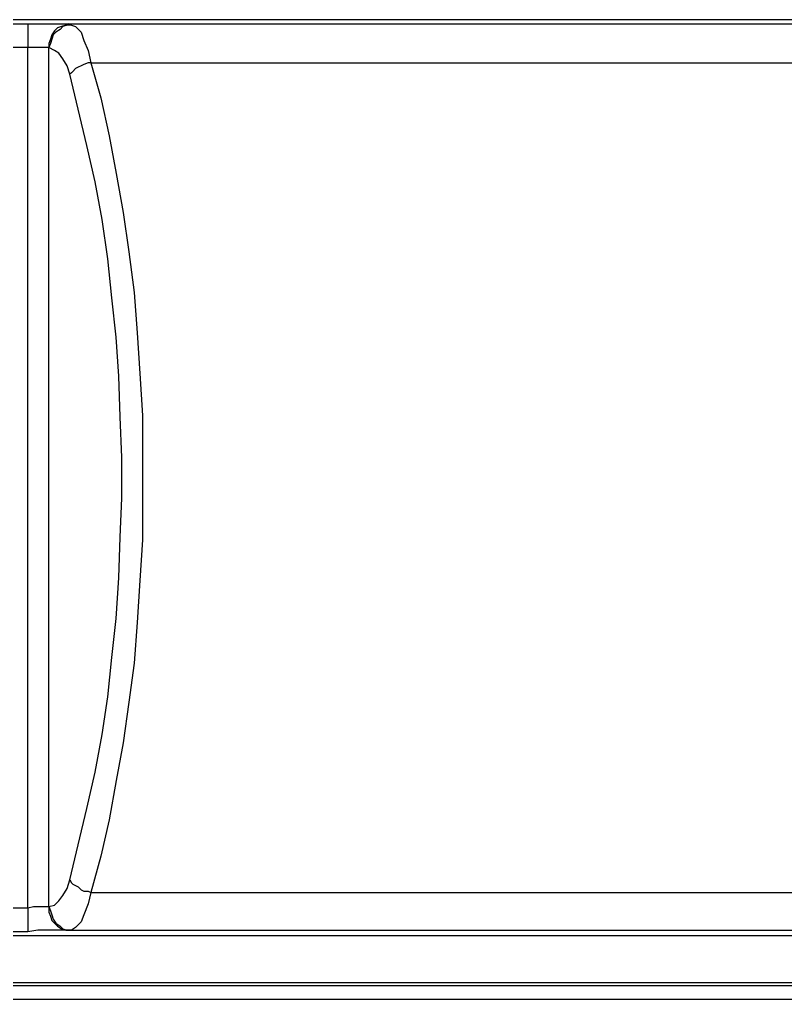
# Model space of a CAD drawing. Header units: centimetres. Extents: x -8.4 to 3.7, y -7.8 to 8.
# Drawn here: x -4.096 to -3.129, y -1.69 to -0.453 of the extents above; entities that cross this region are included whole.
import ezdxf

# ---------------------------------------------------------------- set-up
doc = ezdxf.new("R2010")
doc.units = ezdxf.units.CM
doc.header["$MEASUREMENT"] = 0
doc.layers.add('Layer 1', color=7, linetype='Continuous')

msp = doc.modelspace()

# ---------------------------------------------------------------- linework, layer by layer
at = {"layer": 'Layer 1', "lineweight": 25}
for points in [[(-5.72329, -0.45348), (-5.72329, -0.45348), (-2.46998, -0.45348), (-2.46998, -0.45348)], [(-4.10634, -0.45877), (-4.10634, -0.45877), (-4.08516, -0.45877), (-4.08516, -0.45877)], [(-4.03397, -0.45877), (-4.03397, -0.45877), (-2.24579, -0.45877), (-2.24579, -0.45877)], [(-4.03397, -0.45877), (-4.03397, -0.45877), (-4.03044, -0.46054), (-4.03044, -0.46054)], [(-4.08516, -0.48878), (-4.08516, -0.48878), (-4.10634, -0.48878), (-4.10634, -0.48878)], [(-4.08516, -1.57439), (-4.08516, -1.57439), (-4.08516, -0.48878), (-4.08516, -0.48878)], [(-4.05868, -1.57262), (-4.05868, -1.57262), (-4.05868, -0.48878), (-4.05868, -0.48878)], [(-4.05868, -0.48878), (-4.05868, -0.48878), (-4.05868, -0.48878), (-4.05868, -0.48878)], [(-4.00573, -0.5082), (-4.00573, -0.5082), (-2.27404, -0.5082), (-2.27404, -0.5082)], [(-4.00573, -1.55497), (-4.00573, -1.55497), (-2.27404, -1.55497), (-2.27404, -1.55497)], [(-4.10634, -1.57439), (-4.10634, -1.57439), (-4.08516, -1.57439), (-4.08516, -1.57439)], [(-4.05868, -1.57262), (-4.05868, -1.57262), (-4.05868, -1.57262), (-4.05868, -1.57262)], [(-4.08516, -1.6044), (-4.08516, -1.6044), (-4.10634, -1.6044), (-4.10634, -1.6044)], [(-4.03397, -1.60263), (-4.03397, -1.60263), (-2.24579, -1.60263), (-2.24579, -1.60263)], [(-4.03044, -1.60263), (-4.03044, -1.60263), (-4.03397, -1.60263), (-4.03397, -1.60263)], [(-2.46998, -1.6097), (-2.46998, -1.6097), (-5.72329, -1.6097), (-5.72329, -1.6097)], [(-6.00781, -1.66864), (-6.00781, -1.66864), (-2.18723, -1.66864), (-2.18723, -1.66864)], [(-6.01134, -1.67217), (-6.01134, -1.67217), (-2.1837, -1.67217), (-2.1837, -1.67217)], [(-2.16253, -1.68981), (-2.16253, -1.68981), (-6.02898, -1.68981), (-6.02898, -1.68981)]]:
    msp.add_open_spline(points, degree=3, dxfattribs=at)
for points, knots in [([(-4.08516, -0.45877), (-4.08516, -0.45877), (-4.0728, -0.45877), (-4.0728, -0.45877), (-4.0728, -0.45877), (-4.0728, -0.45877), (-4.06045, -0.45877), (-4.06045, -0.45877), (-4.06045, -0.45877), (-4.06045, -0.45877), (-4.04986, -0.45877), (-4.04986, -0.45877), (-4.04986, -0.45877), (-4.04986, -0.45877), (-4.04103, -0.45877), (-4.04103, -0.45877), (-4.04103, -0.45877), (-4.04103, -0.45877), (-4.03397, -0.45877), (-4.03397, -0.45877)], [0, 0, 0, 0, 0.1666667, 0.1666667, 0.1666667, 0.1666667, 0.3333333, 0.3333333, 0.3333333, 0.3333333, 0.5, 0.5, 0.5, 0.5, 0.6666667, 0.6666667, 0.6666667, 0.6666667, 1, 1, 1, 1]), ([(-4.08516, -0.45877), (-4.08516, -0.45877), (-4.08516, -0.45877), (-4.08516, -0.45877), (-4.08516, -0.45877), (-4.08516, -0.45877), (-4.08516, -0.46054), (-4.08516, -0.46054), (-4.08516, -0.46054), (-4.08516, -0.46054), (-4.08516, -0.46407), (-4.08516, -0.46407), (-4.08516, -0.46407), (-4.08516, -0.46407), (-4.08516, -0.4676), (-4.08516, -0.4676), (-4.08516, -0.4676), (-4.08516, -0.4676), (-4.08516, -0.47289), (-4.08516, -0.47289), (-4.08516, -0.47289), (-4.08516, -0.47289), (-4.08516, -0.47819), (-4.08516, -0.47819), (-4.08516, -0.47819), (-4.08516, -0.47819), (-4.08516, -0.48348), (-4.08516, -0.48348), (-4.08516, -0.48348), (-4.08516, -0.48348), (-4.08516, -0.48878), (-4.08516, -0.48878)], [0, 0, 0, 0, 0.1111111, 0.1111111, 0.1111111, 0.1111111, 0.2222222, 0.2222222, 0.2222222, 0.2222222, 0.3333333, 0.3333333, 0.3333333, 0.3333333, 0.4444444, 0.4444444, 0.4444444, 0.4444444, 0.5555556, 0.5555556, 0.5555556, 0.5555556, 0.6666667, 0.6666667, 0.6666667, 0.6666667, 0.7777778, 0.7777778, 0.7777778, 0.7777778, 1, 1, 1, 1]), ([(-4.03397, -0.45877), (-4.03397, -0.45877), (-4.0375, -0.46054), (-4.0375, -0.46054), (-4.0375, -0.46054), (-4.0375, -0.46054), (-4.04279, -0.4623), (-4.04279, -0.4623), (-4.04279, -0.4623), (-4.04279, -0.4623), (-4.04809, -0.46407), (-4.04809, -0.46407), (-4.04809, -0.46407), (-4.04809, -0.46407), (-4.05162, -0.4676), (-4.05162, -0.4676), (-4.05162, -0.4676), (-4.05162, -0.4676), (-4.05515, -0.47289), (-4.05515, -0.47289), (-4.05515, -0.47289), (-4.05515, -0.47289), (-4.05692, -0.47819), (-4.05692, -0.47819), (-4.05692, -0.47819), (-4.05692, -0.47819), (-4.05868, -0.48348), (-4.05868, -0.48348), (-4.05868, -0.48348), (-4.05868, -0.48348), (-4.05868, -0.48878), (-4.05868, -0.48878)], [0, 0, 0, 0, 0.1111111, 0.1111111, 0.1111111, 0.1111111, 0.2222222, 0.2222222, 0.2222222, 0.2222222, 0.3333333, 0.3333333, 0.3333333, 0.3333333, 0.4444444, 0.4444444, 0.4444444, 0.4444444, 0.5555556, 0.5555556, 0.5555556, 0.5555556, 0.6666667, 0.6666667, 0.6666667, 0.6666667, 0.7777778, 0.7777778, 0.7777778, 0.7777778, 1, 1, 1, 1]), ([(-4.03044, -0.46054), (-4.03044, -0.46054), (-4.03573, -0.46054), (-4.03573, -0.46054), (-4.03573, -0.46054), (-4.03573, -0.46054), (-4.04103, -0.4623), (-4.04103, -0.4623), (-4.04103, -0.4623), (-4.04103, -0.4623), (-4.04456, -0.46583), (-4.04456, -0.46583), (-4.04456, -0.46583), (-4.04456, -0.46583), (-4.04986, -0.46936), (-4.04986, -0.46936), (-4.04986, -0.46936), (-4.04986, -0.46936), (-4.05339, -0.47289), (-4.05339, -0.47289), (-4.05339, -0.47289), (-4.05339, -0.47289), (-4.05515, -0.47819), (-4.05515, -0.47819), (-4.05515, -0.47819), (-4.05515, -0.47819), (-4.05692, -0.48348), (-4.05692, -0.48348), (-4.05692, -0.48348), (-4.05692, -0.48348), (-4.05868, -0.48878), (-4.05868, -0.48878)], [0, 0, 0, 0, 0.1111111, 0.1111111, 0.1111111, 0.1111111, 0.2222222, 0.2222222, 0.2222222, 0.2222222, 0.3333333, 0.3333333, 0.3333333, 0.3333333, 0.4444444, 0.4444444, 0.4444444, 0.4444444, 0.5555556, 0.5555556, 0.5555556, 0.5555556, 0.6666667, 0.6666667, 0.6666667, 0.6666667, 0.7777778, 0.7777778, 0.7777778, 0.7777778, 1, 1, 1, 1]), ([(-4.03044, -0.46054), (-4.03044, -0.46054), (-4.02514, -0.4623), (-4.02514, -0.4623), (-4.02514, -0.4623), (-4.02514, -0.4623), (-4.01808, -0.46936), (-4.01808, -0.46936), (-4.01808, -0.46936), (-4.01808, -0.46936), (-4.01455, -0.47996), (-4.01455, -0.47996), (-4.01455, -0.47996), (-4.01455, -0.47996), (-4.00925, -0.49231), (-4.00925, -0.49231), (-4.00925, -0.49231), (-4.00925, -0.49231), (-4.00573, -0.5082), (-4.00573, -0.5082)], [0, 0, 0, 0, 0.1666667, 0.1666667, 0.1666667, 0.1666667, 0.3333333, 0.3333333, 0.3333333, 0.3333333, 0.5, 0.5, 0.5, 0.5, 0.6666667, 0.6666667, 0.6666667, 0.6666667, 1, 1, 1, 1]), ([(-4.05868, -0.48878), (-4.05868, -0.48878), (-4.06221, -0.48878), (-4.06221, -0.48878), (-4.06221, -0.48878), (-4.06221, -0.48878), (-4.06751, -0.48878), (-4.06751, -0.48878), (-4.06751, -0.48878), (-4.06751, -0.48878), (-4.0728, -0.48878), (-4.0728, -0.48878), (-4.0728, -0.48878), (-4.0728, -0.48878), (-4.0781, -0.48878), (-4.0781, -0.48878), (-4.0781, -0.48878), (-4.0781, -0.48878), (-4.08516, -0.48878), (-4.08516, -0.48878)], [0, 0, 0, 0, 0.1666667, 0.1666667, 0.1666667, 0.1666667, 0.3333333, 0.3333333, 0.3333333, 0.3333333, 0.5, 0.5, 0.5, 0.5, 0.6666667, 0.6666667, 0.6666667, 0.6666667, 1, 1, 1, 1]), ([(-4.0322, -0.52232), (-4.0322, -0.52232), (-4.03573, -0.51173), (-4.03573, -0.51173), (-4.03573, -0.51173), (-4.03573, -0.51173), (-4.04103, -0.5029), (-4.04103, -0.5029), (-4.04103, -0.5029), (-4.04103, -0.5029), (-4.04632, -0.49584), (-4.04632, -0.49584), (-4.04632, -0.49584), (-4.04632, -0.49584), (-4.05162, -0.49231), (-4.05162, -0.49231), (-4.05162, -0.49231), (-4.05162, -0.49231), (-4.05868, -0.48878), (-4.05868, -0.48878)], [0, 0, 0, 0, 0.1666667, 0.1666667, 0.1666667, 0.1666667, 0.3333333, 0.3333333, 0.3333333, 0.3333333, 0.5, 0.5, 0.5, 0.5, 0.6666667, 0.6666667, 0.6666667, 0.6666667, 1, 1, 1, 1]), ([(-4.00573, -0.5082), (-4.00573, -0.5082), (-4.00925, -0.5082), (-4.00925, -0.5082), (-4.00925, -0.5082), (-4.00925, -0.5082), (-4.01455, -0.50996), (-4.01455, -0.50996), (-4.01455, -0.50996), (-4.01455, -0.50996), (-4.01808, -0.51173), (-4.01808, -0.51173), (-4.01808, -0.51173), (-4.01808, -0.51173), (-4.02161, -0.5135), (-4.02161, -0.5135), (-4.02161, -0.5135), (-4.02161, -0.5135), (-4.02514, -0.51526), (-4.02514, -0.51526), (-4.02514, -0.51526), (-4.02514, -0.51526), (-4.02867, -0.51879), (-4.02867, -0.51879), (-4.02867, -0.51879), (-4.02867, -0.51879), (-4.03044, -0.52056), (-4.03044, -0.52056), (-4.03044, -0.52056), (-4.03044, -0.52056), (-4.0322, -0.52232), (-4.0322, -0.52232)], [0, 0, 0, 0, 0.1111111, 0.1111111, 0.1111111, 0.1111111, 0.2222222, 0.2222222, 0.2222222, 0.2222222, 0.3333333, 0.3333333, 0.3333333, 0.3333333, 0.4444444, 0.4444444, 0.4444444, 0.4444444, 0.5555556, 0.5555556, 0.5555556, 0.5555556, 0.6666667, 0.6666667, 0.6666667, 0.6666667, 0.7777778, 0.7777778, 0.7777778, 0.7777778, 1, 1, 1, 1]), ([(-4.00573, -0.5082), (-4.00573, -0.5082), (-3.99337, -0.55233), (-3.99337, -0.55233), (-3.99337, -0.55233), (-3.99337, -0.55233), (-3.98277, -0.59999), (-3.98277, -0.59999), (-3.98277, -0.59999), (-3.98277, -0.59999), (-3.97395, -0.64765), (-3.97395, -0.64765), (-3.97395, -0.64765), (-3.97395, -0.64765), (-3.96513, -0.69707), (-3.96513, -0.69707), (-3.96513, -0.69707), (-3.96513, -0.69707), (-3.95807, -0.7465), (-3.95807, -0.7465), (-3.95807, -0.7465), (-3.95807, -0.7465), (-3.951, -0.79769), (-3.951, -0.79769), (-3.951, -0.79769), (-3.951, -0.79769), (-3.94747, -0.84888), (-3.94747, -0.84888), (-3.94747, -0.84888), (-3.94747, -0.84888), (-3.94394, -0.90008), (-3.94394, -0.90008), (-3.94394, -0.90008), (-3.94394, -0.90008), (-3.94041, -0.95303), (-3.94041, -0.95303), (-3.94041, -0.95303), (-3.94041, -0.95303), (-3.94041, -1.00423), (-3.94041, -1.00423), (-3.94041, -1.00423), (-3.94041, -1.00423), (-3.94041, -1.05718), (-3.94041, -1.05718), (-3.94041, -1.05718), (-3.94041, -1.05718), (-3.94041, -1.11013), (-3.94041, -1.11013), (-3.94041, -1.11013), (-3.94041, -1.11013), (-3.94394, -1.16133), (-3.94394, -1.16133), (-3.94394, -1.16133), (-3.94394, -1.16133), (-3.94747, -1.21428), (-3.94747, -1.21428), (-3.94747, -1.21428), (-3.94747, -1.21428), (-3.951, -1.26548), (-3.951, -1.26548), (-3.951, -1.26548), (-3.951, -1.26548), (-3.95807, -1.3149), (-3.95807, -1.3149), (-3.95807, -1.3149), (-3.95807, -1.3149), (-3.96513, -1.36609), (-3.96513, -1.36609), (-3.96513, -1.36609), (-3.96513, -1.36609), (-3.97395, -1.41375), (-3.97395, -1.41375), (-3.97395, -1.41375), (-3.97395, -1.41375), (-3.98277, -1.46318), (-3.98277, -1.46318), (-3.98277, -1.46318), (-3.98277, -1.46318), (-3.99337, -1.50908), (-3.99337, -1.50908), (-3.99337, -1.50908), (-3.99337, -1.50908), (-4.00573, -1.55497), (-4.00573, -1.55497)], [0, 0, 0, 0, 0.0454545, 0.0454545, 0.0454545, 0.0454545, 0.0909091, 0.0909091, 0.0909091, 0.0909091, 0.1363636, 0.1363636, 0.1363636, 0.1363636, 0.1818182, 0.1818182, 0.1818182, 0.1818182, 0.2272727, 0.2272727, 0.2272727, 0.2272727, 0.2727273, 0.2727273, 0.2727273, 0.2727273, 0.3181818, 0.3181818, 0.3181818, 0.3181818, 0.3636364, 0.3636364, 0.3636364, 0.3636364, 0.4090909, 0.4090909, 0.4090909, 0.4090909, 0.4545455, 0.4545455, 0.4545455, 0.4545455, 0.5, 0.5, 0.5, 0.5, 0.5454545, 0.5454545, 0.5454545, 0.5454545, 0.5909091, 0.5909091, 0.5909091, 0.5909091, 0.6363636, 0.6363636, 0.6363636, 0.6363636, 0.6818182, 0.6818182, 0.6818182, 0.6818182, 0.7272727, 0.7272727, 0.7272727, 0.7272727, 0.7727273, 0.7727273, 0.7727273, 0.7727273, 0.8181818, 0.8181818, 0.8181818, 0.8181818, 0.8636364, 0.8636364, 0.8636364, 0.8636364, 0.9090909, 0.9090909, 0.9090909, 0.9090909, 1, 1, 1, 1]), ([(-4.0322, -1.53908), (-4.0322, -1.53908), (-4.02161, -1.49495), (-4.02161, -1.49495), (-4.02161, -1.49495), (-4.02161, -1.49495), (-4.01102, -1.44906), (-4.01102, -1.44906), (-4.01102, -1.44906), (-4.01102, -1.44906), (-4.00043, -1.40317), (-4.00043, -1.40317), (-4.00043, -1.40317), (-4.00043, -1.40317), (-3.9916, -1.3555), (-3.9916, -1.3555), (-3.9916, -1.3555), (-3.9916, -1.3555), (-3.98454, -1.30784), (-3.98454, -1.30784), (-3.98454, -1.30784), (-3.98454, -1.30784), (-3.97925, -1.25842), (-3.97925, -1.25842), (-3.97925, -1.25842), (-3.97925, -1.25842), (-3.97395, -1.20899), (-3.97395, -1.20899), (-3.97395, -1.20899), (-3.97395, -1.20899), (-3.97042, -1.1578), (-3.97042, -1.1578), (-3.97042, -1.1578), (-3.97042, -1.1578), (-3.96865, -1.10661), (-3.96865, -1.10661), (-3.96865, -1.10661), (-3.96865, -1.10661), (-3.96689, -1.05718), (-3.96689, -1.05718), (-3.96689, -1.05718), (-3.96689, -1.05718), (-3.96689, -1.00599), (-3.96689, -1.00599), (-3.96689, -1.00599), (-3.96689, -1.00599), (-3.96865, -0.9548), (-3.96865, -0.9548), (-3.96865, -0.9548), (-3.96865, -0.9548), (-3.97042, -0.9036), (-3.97042, -0.9036), (-3.97042, -0.9036), (-3.97042, -0.9036), (-3.97395, -0.85418), (-3.97395, -0.85418), (-3.97395, -0.85418), (-3.97395, -0.85418), (-3.97925, -0.80475), (-3.97925, -0.80475), (-3.97925, -0.80475), (-3.97925, -0.80475), (-3.98454, -0.75533), (-3.98454, -0.75533), (-3.98454, -0.75533), (-3.98454, -0.75533), (-3.9916, -0.7059), (-3.9916, -0.7059), (-3.9916, -0.7059), (-3.9916, -0.7059), (-4.00043, -0.65824), (-4.00043, -0.65824), (-4.00043, -0.65824), (-4.00043, -0.65824), (-4.01102, -0.61234), (-4.01102, -0.61234), (-4.01102, -0.61234), (-4.01102, -0.61234), (-4.02161, -0.56645), (-4.02161, -0.56645), (-4.02161, -0.56645), (-4.02161, -0.56645), (-4.0322, -0.52232), (-4.0322, -0.52232)], [0, 0, 0, 0, 0.0454545, 0.0454545, 0.0454545, 0.0454545, 0.0909091, 0.0909091, 0.0909091, 0.0909091, 0.1363636, 0.1363636, 0.1363636, 0.1363636, 0.1818182, 0.1818182, 0.1818182, 0.1818182, 0.2272727, 0.2272727, 0.2272727, 0.2272727, 0.2727273, 0.2727273, 0.2727273, 0.2727273, 0.3181818, 0.3181818, 0.3181818, 0.3181818, 0.3636364, 0.3636364, 0.3636364, 0.3636364, 0.4090909, 0.4090909, 0.4090909, 0.4090909, 0.4545455, 0.4545455, 0.4545455, 0.4545455, 0.5, 0.5, 0.5, 0.5, 0.5454545, 0.5454545, 0.5454545, 0.5454545, 0.5909091, 0.5909091, 0.5909091, 0.5909091, 0.6363636, 0.6363636, 0.6363636, 0.6363636, 0.6818182, 0.6818182, 0.6818182, 0.6818182, 0.7272727, 0.7272727, 0.7272727, 0.7272727, 0.7727273, 0.7727273, 0.7727273, 0.7727273, 0.8181818, 0.8181818, 0.8181818, 0.8181818, 0.8636364, 0.8636364, 0.8636364, 0.8636364, 0.9090909, 0.9090909, 0.9090909, 0.9090909, 1, 1, 1, 1]), ([(-4.05868, -1.57262), (-4.05868, -1.57262), (-4.05162, -1.57086), (-4.05162, -1.57086), (-4.05162, -1.57086), (-4.05162, -1.57086), (-4.04632, -1.56556), (-4.04632, -1.56556), (-4.04632, -1.56556), (-4.04632, -1.56556), (-4.04103, -1.5585), (-4.04103, -1.5585), (-4.04103, -1.5585), (-4.04103, -1.5585), (-4.03573, -1.54968), (-4.03573, -1.54968), (-4.03573, -1.54968), (-4.03573, -1.54968), (-4.0322, -1.53908), (-4.0322, -1.53908)], [0, 0, 0, 0, 0.1666667, 0.1666667, 0.1666667, 0.1666667, 0.3333333, 0.3333333, 0.3333333, 0.3333333, 0.5, 0.5, 0.5, 0.5, 0.6666667, 0.6666667, 0.6666667, 0.6666667, 1, 1, 1, 1]), ([(-4.0322, -1.53908), (-4.0322, -1.53908), (-4.03044, -1.54262), (-4.03044, -1.54262), (-4.03044, -1.54262), (-4.03044, -1.54262), (-4.02867, -1.54438), (-4.02867, -1.54438), (-4.02867, -1.54438), (-4.02867, -1.54438), (-4.02514, -1.54615), (-4.02514, -1.54615), (-4.02514, -1.54615), (-4.02514, -1.54615), (-4.02161, -1.54791), (-4.02161, -1.54791), (-4.02161, -1.54791), (-4.02161, -1.54791), (-4.01808, -1.55144), (-4.01808, -1.55144), (-4.01808, -1.55144), (-4.01808, -1.55144), (-4.01455, -1.55321), (-4.01455, -1.55321), (-4.01455, -1.55321), (-4.01455, -1.55321), (-4.00925, -1.55321), (-4.00925, -1.55321), (-4.00925, -1.55321), (-4.00925, -1.55321), (-4.00573, -1.55497), (-4.00573, -1.55497)], [0, 0, 0, 0, 0.1111111, 0.1111111, 0.1111111, 0.1111111, 0.2222222, 0.2222222, 0.2222222, 0.2222222, 0.3333333, 0.3333333, 0.3333333, 0.3333333, 0.4444444, 0.4444444, 0.4444444, 0.4444444, 0.5555556, 0.5555556, 0.5555556, 0.5555556, 0.6666667, 0.6666667, 0.6666667, 0.6666667, 0.7777778, 0.7777778, 0.7777778, 0.7777778, 1, 1, 1, 1]), ([(-4.00573, -1.55497), (-4.00573, -1.55497), (-4.00925, -1.5691), (-4.00925, -1.5691), (-4.00925, -1.5691), (-4.00925, -1.5691), (-4.01455, -1.58322), (-4.01455, -1.58322), (-4.01455, -1.58322), (-4.01455, -1.58322), (-4.01808, -1.59204), (-4.01808, -1.59204), (-4.01808, -1.59204), (-4.01808, -1.59204), (-4.02514, -1.5991), (-4.02514, -1.5991), (-4.02514, -1.5991), (-4.02514, -1.5991), (-4.03044, -1.60263), (-4.03044, -1.60263)], [0, 0, 0, 0, 0.1666667, 0.1666667, 0.1666667, 0.1666667, 0.3333333, 0.3333333, 0.3333333, 0.3333333, 0.5, 0.5, 0.5, 0.5, 0.6666667, 0.6666667, 0.6666667, 0.6666667, 1, 1, 1, 1]), ([(-4.08516, -1.57439), (-4.08516, -1.57439), (-4.0781, -1.57262), (-4.0781, -1.57262), (-4.0781, -1.57262), (-4.0781, -1.57262), (-4.0728, -1.57262), (-4.0728, -1.57262), (-4.0728, -1.57262), (-4.0728, -1.57262), (-4.06751, -1.57262), (-4.06751, -1.57262), (-4.06751, -1.57262), (-4.06751, -1.57262), (-4.06221, -1.57262), (-4.06221, -1.57262), (-4.06221, -1.57262), (-4.06221, -1.57262), (-4.05868, -1.57262), (-4.05868, -1.57262)], [0, 0, 0, 0, 0.1666667, 0.1666667, 0.1666667, 0.1666667, 0.3333333, 0.3333333, 0.3333333, 0.3333333, 0.5, 0.5, 0.5, 0.5, 0.6666667, 0.6666667, 0.6666667, 0.6666667, 1, 1, 1, 1]), ([(-4.08516, -1.57439), (-4.08516, -1.57439), (-4.08516, -1.57968), (-4.08516, -1.57968), (-4.08516, -1.57968), (-4.08516, -1.57968), (-4.08516, -1.58498), (-4.08516, -1.58498), (-4.08516, -1.58498), (-4.08516, -1.58498), (-4.08516, -1.59028), (-4.08516, -1.59028), (-4.08516, -1.59028), (-4.08516, -1.59028), (-4.08516, -1.59381), (-4.08516, -1.59381), (-4.08516, -1.59381), (-4.08516, -1.59381), (-4.08516, -1.5991), (-4.08516, -1.5991), (-4.08516, -1.5991), (-4.08516, -1.5991), (-4.08516, -1.60087), (-4.08516, -1.60087), (-4.08516, -1.60087), (-4.08516, -1.60087), (-4.08516, -1.60263), (-4.08516, -1.60263), (-4.08516, -1.60263), (-4.08516, -1.60263), (-4.08516, -1.6044), (-4.08516, -1.6044)], [0, 0, 0, 0, 0.1111111, 0.1111111, 0.1111111, 0.1111111, 0.2222222, 0.2222222, 0.2222222, 0.2222222, 0.3333333, 0.3333333, 0.3333333, 0.3333333, 0.4444444, 0.4444444, 0.4444444, 0.4444444, 0.5555556, 0.5555556, 0.5555556, 0.5555556, 0.6666667, 0.6666667, 0.6666667, 0.6666667, 0.7777778, 0.7777778, 0.7777778, 0.7777778, 1, 1, 1, 1]), ([(-4.05868, -1.57262), (-4.05868, -1.57262), (-4.05692, -1.57792), (-4.05692, -1.57792), (-4.05692, -1.57792), (-4.05692, -1.57792), (-4.05515, -1.58322), (-4.05515, -1.58322), (-4.05515, -1.58322), (-4.05515, -1.58322), (-4.05339, -1.58851), (-4.05339, -1.58851), (-4.05339, -1.58851), (-4.05339, -1.58851), (-4.04986, -1.59381), (-4.04986, -1.59381), (-4.04986, -1.59381), (-4.04986, -1.59381), (-4.04456, -1.59734), (-4.04456, -1.59734), (-4.04456, -1.59734), (-4.04456, -1.59734), (-4.04103, -1.60087), (-4.04103, -1.60087), (-4.04103, -1.60087), (-4.04103, -1.60087), (-4.03573, -1.60263), (-4.03573, -1.60263), (-4.03573, -1.60263), (-4.03573, -1.60263), (-4.03044, -1.60263), (-4.03044, -1.60263)], [0, 0, 0, 0, 0.1111111, 0.1111111, 0.1111111, 0.1111111, 0.2222222, 0.2222222, 0.2222222, 0.2222222, 0.3333333, 0.3333333, 0.3333333, 0.3333333, 0.4444444, 0.4444444, 0.4444444, 0.4444444, 0.5555556, 0.5555556, 0.5555556, 0.5555556, 0.6666667, 0.6666667, 0.6666667, 0.6666667, 0.7777778, 0.7777778, 0.7777778, 0.7777778, 1, 1, 1, 1]), ([(-4.05868, -1.57262), (-4.05868, -1.57262), (-4.05868, -1.57968), (-4.05868, -1.57968), (-4.05868, -1.57968), (-4.05868, -1.57968), (-4.05692, -1.58498), (-4.05692, -1.58498), (-4.05692, -1.58498), (-4.05692, -1.58498), (-4.05515, -1.59028), (-4.05515, -1.59028), (-4.05515, -1.59028), (-4.05515, -1.59028), (-4.05162, -1.59381), (-4.05162, -1.59381), (-4.05162, -1.59381), (-4.05162, -1.59381), (-4.04809, -1.59734), (-4.04809, -1.59734), (-4.04809, -1.59734), (-4.04809, -1.59734), (-4.04279, -1.60087), (-4.04279, -1.60087), (-4.04279, -1.60087), (-4.04279, -1.60087), (-4.0375, -1.60263), (-4.0375, -1.60263), (-4.0375, -1.60263), (-4.0375, -1.60263), (-4.03397, -1.60263), (-4.03397, -1.60263)], [0, 0, 0, 0, 0.1111111, 0.1111111, 0.1111111, 0.1111111, 0.2222222, 0.2222222, 0.2222222, 0.2222222, 0.3333333, 0.3333333, 0.3333333, 0.3333333, 0.4444444, 0.4444444, 0.4444444, 0.4444444, 0.5555556, 0.5555556, 0.5555556, 0.5555556, 0.6666667, 0.6666667, 0.6666667, 0.6666667, 0.7777778, 0.7777778, 0.7777778, 0.7777778, 1, 1, 1, 1]), ([(-4.03397, -1.60263), (-4.03397, -1.60263), (-4.04103, -1.60263), (-4.04103, -1.60263), (-4.04103, -1.60263), (-4.04103, -1.60263), (-4.04986, -1.60263), (-4.04986, -1.60263), (-4.04986, -1.60263), (-4.04986, -1.60263), (-4.06045, -1.60263), (-4.06045, -1.60263), (-4.06045, -1.60263), (-4.06045, -1.60263), (-4.0728, -1.60263), (-4.0728, -1.60263), (-4.0728, -1.60263), (-4.0728, -1.60263), (-4.08516, -1.6044), (-4.08516, -1.6044)], [0, 0, 0, 0, 0.1666667, 0.1666667, 0.1666667, 0.1666667, 0.3333333, 0.3333333, 0.3333333, 0.3333333, 0.5, 0.5, 0.5, 0.5, 0.6666667, 0.6666667, 0.6666667, 0.6666667, 1, 1, 1, 1])]:
    msp.add_open_spline(points, degree=3, knots=knots, dxfattribs=at)

doc.saveas('drawing.dxf')
